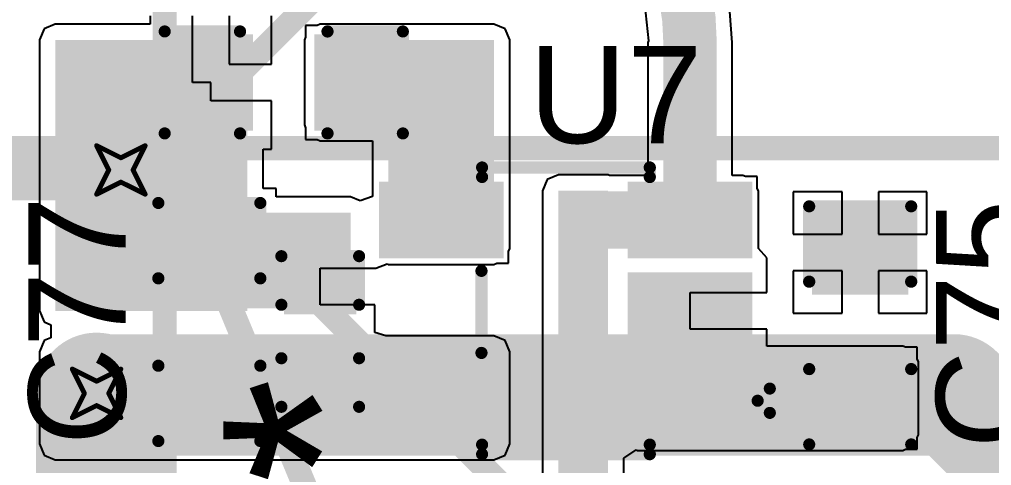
# Model space of a CAD drawing. Header units: millimetres. Extents: x -41 to 155, y -111 to 87.
# Drawn here: x -1.52 to 8.64, y -3.32 to 1.34 of the extents above; entities that cross this region are included whole.
import ezdxf

# ---------------------------------------------------------------- set-up
doc = ezdxf.new("R2010")
doc.units = ezdxf.units.MM
for name, color, linetype in [('BottomLayer', 5, 'Continuous'), ('DrillDrawing', 1, 'Continuous'), ('Mechanical1', 6, 'Continuous'), ('Mechanical2', 216, 'Continuous'), ('TopLayer', 1, 'Continuous'), ('TopOverlay', 2, 'Continuous'), ('TopPaste', 8, 'Continuous'), ('TopSolder', 216, 'Continuous'), ('ViaHoleLayer', 16, 'Continuous')]:
    doc.layers.add(name, color=color, linetype=linetype)
doc.styles.add('Arial', font='', dxfattribs={"height": 0.2})
doc.styles.get('Arial').set_extended_font_data('Arial')

# ---------------------------------------------------------------- blocks, each defined once
blk = doc.blocks.new('SOT_23_5_71')
at = {"layer": 'TopLayer'}
for points in [[(-1.85, 1.25), (-0.75, 1.25), (-0.75, 0.65), (-1.85, 0.65)], [(0.75, 1.25), (1.85, 1.25), (1.85, 0.65), (0.75, 0.65)], [(-1.85, 0.3), (-0.75, 0.3), (-0.75, -0.3), (-1.85, -0.3)], [(-1.85, -0.65), (-0.75, -0.65), (-0.75, -1.25), (-1.85, -1.25)], [(0.75, -0.65), (1.85, -0.65), (1.85, -1.25), (0.75, -1.25)]]:
    blk.add_hatch(color=1, dxfattribs=at).paths.add_polyline_path(points)
at = {"layer": 'TopPaste'}
for points in [[(-1.85, 1.25), (-0.75, 1.25), (-0.75, 0.65), (-1.85, 0.65)], [(0.75, 1.25), (1.85, 1.25), (1.85, 0.65), (0.75, 0.65)], [(-1.85, 0.3), (-0.75, 0.3), (-0.75, -0.3), (-1.85, -0.3)], [(-1.85, -0.65), (-0.75, -0.65), (-0.75, -1.25), (-1.85, -1.25)], [(0.75, -0.65), (1.85, -0.65), (1.85, -1.25), (0.75, -1.25)]]:
    blk.add_hatch(color=8, dxfattribs=at).paths.add_polyline_path(points)
at = {"layer": 'TopSolder'}
for points in [[(-1.952, 1.352), (-0.648, 1.352), (-0.648, 0.548), (-1.952, 0.548)], [(0.648, 1.352), (1.952, 1.352), (1.952, 0.548), (0.648, 0.548)], [(-1.952, 0.402), (-0.648, 0.402), (-0.648, -0.402), (-1.952, -0.402)], [(-1.952, -0.548), (-0.648, -0.548), (-0.648, -1.352), (-1.952, -1.352)], [(0.648, -0.548), (1.952, -0.548), (1.952, -1.352), (0.648, -1.352)]]:
    blk.add_hatch(color=216, dxfattribs=at).paths.add_polyline_path(points)
at = {"layer": 'TopOverlay', "const_width": 0.127}
for points in [[(0.874, 1.499), (-0.879, 1.499)], [(-0.879, 1.499), (-0.879, 1.399)], [(0.874, 1.499), (0.874, 1.399)], [(-2.007, 0.94), (-2.134, 1.067)], [(-2.134, 1.067), (-2.134, 0.813)], [(-2.007, 0.94), (-2.134, 0.813)], [(0.88, 0.44), (0.88, -0.418)], [(-0.879, -1.399), (-0.879, -1.499)], [(0.874, -1.399), (0.874, -1.499)], [(0.874, -1.499), (-0.879, -1.499)]]:
    blk.add_lwpolyline(points, dxfattribs=at)
at = {"layer": 'TopOverlay', "const_width": 0.0635}
for points in [[(-0.911, 1.499, 1), (-0.847, 1.499, 1)], [(-0.911, 1.499, 1), (-0.847, 1.499, 1)], [(0.842, 1.499, 1), (0.905, 1.499, 1)], [(0.842, 1.499, 1), (0.905, 1.499, 1)], [(-0.911, 1.399, 1), (-0.847, 1.399, 1)], [(0.842, 1.399, 1), (0.905, 1.399, 1)], [(-2.165, 1.067, 1), (-2.102, 1.067, 1)], [(-2.165, 1.067, 1), (-2.102, 1.067, 1)], [(-2.038, 0.94, 1), (-1.975, 0.94, 1)], [(-2.038, 0.94, 1), (-1.975, 0.94, 1)], [(-2.165, 0.813, 1), (-2.102, 0.813, 1)], [(-2.165, 0.813, 1), (-2.102, 0.813, 1)], [(0.848, 0.44, 1), (0.912, 0.44, 1)], [(0.848, -0.418, 1), (0.912, -0.418, 1)], [(-0.911, -1.399, 1), (-0.847, -1.399, 1)], [(0.842, -1.399, 1), (0.905, -1.399, 1)], [(-0.911, -1.499, 1), (-0.847, -1.499, 1)], [(-0.911, -1.499, 1), (-0.847, -1.499, 1)], [(0.842, -1.499, 1), (0.905, -1.499, 1)], [(0.842, -1.499, 1), (0.905, -1.499, 1)]]:
    blk.add_lwpolyline(points, format="xyb", close=True, dxfattribs=at)
blk = doc.blocks.new('C___0402_99')
at = {"layer": 'TopLayer'}
for points in [[(-0.699, -0.318), (-0.699, 0.317), (-0.241, 0.317), (-0.241, -0.318)], [(0.241, -0.318), (0.241, 0.317), (0.699, 0.317), (0.699, -0.318)]]:
    blk.add_hatch(color=1, dxfattribs=at).paths.add_polyline_path(points)
at = {"layer": 'TopPaste'}
for points in [[(-0.699, -0.318), (-0.699, 0.317), (-0.241, 0.317), (-0.241, -0.318)], [(0.241, -0.318), (0.241, 0.317), (0.699, 0.317), (0.699, -0.318)]]:
    blk.add_hatch(color=8, dxfattribs=at).paths.add_polyline_path(points)
at = {"layer": 'TopSolder'}
for points in [[(-0.758, -0.377), (-0.758, 0.377), (-0.181, 0.377), (-0.181, -0.377)], [(0.181, -0.377), (0.181, 0.377), (0.758, 0.377), (0.758, -0.377)]]:
    blk.add_hatch(color=216, dxfattribs=at).paths.add_polyline_path(points)
at = {"layer": 'TopOverlay', "const_width": 0.127}
for points in [[(-0.279, 0.406), (-0.787, 0.406)], [(-0.787, -0.406), (-0.787, 0.406)], [(0.787, 0.406), (0.279, 0.406)], [(0.787, -0.406), (0.787, 0.406)], [(-0.279, -0.406), (-0.787, -0.406)], [(0.787, -0.406), (0.279, -0.406)]]:
    blk.add_lwpolyline(points, dxfattribs=at)
at = {"layer": 'TopOverlay', "const_width": 0.0635}
for points in [[(-0.819, 0.406, 1), (-0.756, 0.406, 1)], [(-0.819, 0.406, 1), (-0.756, 0.406, 1)], [(-0.311, 0.406, 1), (-0.248, 0.406, 1)], [(0.248, 0.406, 1), (0.311, 0.406, 1)], [(0.756, 0.406, 1), (0.819, 0.406, 1)], [(0.756, 0.406, 1), (0.819, 0.406, 1)], [(-0.819, -0.406, 1), (-0.756, -0.406, 1)], [(-0.819, -0.406, 1), (-0.756, -0.406, 1)], [(-0.311, -0.406, 1), (-0.248, -0.406, 1)], [(0.248, -0.406, 1), (0.311, -0.406, 1)], [(0.756, -0.406, 1), (0.819, -0.406, 1)], [(0.756, -0.406, 1), (0.819, -0.406, 1)]]:
    blk.add_lwpolyline(points, format="xyb", close=True, dxfattribs=at)
blk = doc.blocks.new('C___0603_100')
at = {"layer": 'TopLayer'}
for points in [[(-0.381, 0.445), (-0.381, -0.445), (-1.143, -0.445), (-1.143, 0.445)], [(1.143, 0.445), (1.143, -0.445), (0.381, -0.445), (0.381, 0.445)]]:
    blk.add_hatch(color=1, dxfattribs=at).paths.add_polyline_path(points)
at = {"layer": 'TopPaste'}
for points in [[(-0.381, 0.445), (-0.381, -0.445), (-1.143, -0.445), (-1.143, 0.445)], [(1.143, 0.445), (1.143, -0.445), (0.381, -0.445), (0.381, 0.445)]]:
    blk.add_hatch(color=8, dxfattribs=at).paths.add_polyline_path(points)
at = {"layer": 'TopSolder'}
for points in [[(-0.321, 0.504), (-0.321, -0.504), (-1.203, -0.504), (-1.203, 0.504)], [(1.203, 0.504), (1.203, -0.504), (0.321, -0.504), (0.321, 0.504)]]:
    blk.add_hatch(color=216, dxfattribs=at).paths.add_polyline_path(points)
at = {"layer": 'TopOverlay', "const_width": 0.127}
for points in [[(-1.245, -0.533), (-1.245, 0.533)], [(-0.457, 0.533), (-1.245, 0.533)], [(1.245, 0.533), (0.457, 0.533)], [(1.245, -0.533), (1.245, 0.533)], [(-0.457, -0.533), (-1.245, -0.533)], [(1.245, -0.533), (0.457, -0.533)]]:
    blk.add_lwpolyline(points, dxfattribs=at)
at = {"layer": 'TopOverlay', "const_width": 0.0635}
for points in [[(-1.276, 0.533, 1), (-1.213, 0.533, 1)], [(-1.276, 0.533, 1), (-1.213, 0.533, 1)], [(-0.489, 0.533, 1), (-0.425, 0.533, 1)], [(0.425, 0.533, 1), (0.489, 0.533, 1)], [(1.213, 0.533, 1), (1.276, 0.533, 1)], [(1.213, 0.533, 1), (1.276, 0.533, 1)], [(-1.276, -0.533, 1), (-1.213, -0.533, 1)], [(-1.276, -0.533, 1), (-1.213, -0.533, 1)], [(-0.489, -0.533, 1), (-0.425, -0.533, 1)], [(0.425, -0.533, 1), (0.489, -0.533, 1)], [(1.213, -0.533, 1), (1.276, -0.533, 1)], [(1.213, -0.533, 1), (1.276, -0.533, 1)]]:
    blk.add_lwpolyline(points, format="xyb", close=True, dxfattribs=at)
blk = doc.blocks.new('C___0603_101')
at = {"layer": 'TopLayer'}
for points in [[(-0.381, 0.445), (-0.381, -0.445), (-1.143, -0.445), (-1.143, 0.445)], [(1.143, 0.445), (1.143, -0.445), (0.381, -0.445), (0.381, 0.445)]]:
    blk.add_hatch(color=1, dxfattribs=at).paths.add_polyline_path(points)
at = {"layer": 'TopPaste'}
for points in [[(-0.381, 0.445), (-0.381, -0.445), (-1.143, -0.445), (-1.143, 0.445)], [(1.143, 0.445), (1.143, -0.445), (0.381, -0.445), (0.381, 0.445)]]:
    blk.add_hatch(color=8, dxfattribs=at).paths.add_polyline_path(points)
at = {"layer": 'TopSolder'}
for points in [[(-0.321, 0.504), (-0.321, -0.504), (-1.203, -0.504), (-1.203, 0.504)], [(1.203, 0.504), (1.203, -0.504), (0.321, -0.504), (0.321, 0.504)]]:
    blk.add_hatch(color=216, dxfattribs=at).paths.add_polyline_path(points)
at = {"layer": 'TopOverlay', "const_width": 0.127}
for points in [[(-1.245, -0.533), (-1.245, 0.533)], [(-1.245, 0.533), (-0.457, 0.533)], [(0.457, 0.533), (1.245, 0.533)], [(1.245, -0.533), (1.245, 0.533)], [(-1.245, -0.533), (-0.457, -0.533)], [(0.457, -0.533), (1.245, -0.533)]]:
    blk.add_lwpolyline(points, dxfattribs=at)
at = {"layer": 'TopOverlay', "const_width": 0.0635}
for points in [[(-1.276, 0.533, 1), (-1.213, 0.533, 1)], [(-1.276, 0.533, 1), (-1.213, 0.533, 1)], [(-0.489, 0.533, 1), (-0.425, 0.533, 1)], [(0.425, 0.533, 1), (0.489, 0.533, 1)], [(1.213, 0.533, 1), (1.276, 0.533, 1)], [(1.213, 0.533, 1), (1.276, 0.533, 1)], [(-1.276, -0.533, 1), (-1.213, -0.533, 1)], [(-1.276, -0.533, 1), (-1.213, -0.533, 1)], [(-0.489, -0.533, 1), (-0.425, -0.533, 1)], [(0.425, -0.533, 1), (0.489, -0.533, 1)], [(1.213, -0.533, 1), (1.276, -0.533, 1)], [(1.213, -0.533, 1), (1.276, -0.533, 1)]]:
    blk.add_lwpolyline(points, format="xyb", close=True, dxfattribs=at)
blk = doc.blocks.new('C___0603_102')
at = {"layer": 'TopLayer'}
for points in [[(-0.381, 0.445), (-0.381, -0.445), (-1.143, -0.445), (-1.143, 0.445)], [(1.143, 0.445), (1.143, -0.445), (0.381, -0.445), (0.381, 0.445)]]:
    blk.add_hatch(color=1, dxfattribs=at).paths.add_polyline_path(points)
at = {"layer": 'TopPaste'}
for points in [[(-0.381, 0.445), (-0.381, -0.445), (-1.143, -0.445), (-1.143, 0.445)], [(1.143, 0.445), (1.143, -0.445), (0.381, -0.445), (0.381, 0.445)]]:
    blk.add_hatch(color=8, dxfattribs=at).paths.add_polyline_path(points)
at = {"layer": 'TopSolder'}
for points in [[(-0.321, 0.504), (-0.321, -0.504), (-1.203, -0.504), (-1.203, 0.504)], [(1.203, 0.504), (1.203, -0.504), (0.321, -0.504), (0.321, 0.504)]]:
    blk.add_hatch(color=216, dxfattribs=at).paths.add_polyline_path(points)
at = {"layer": 'TopOverlay', "const_width": 0.127}
for points in [[(-1.245, -0.533), (-1.245, 0.533)], [(-0.457, 0.533), (-1.245, 0.533)], [(1.245, 0.533), (0.457, 0.533)], [(1.245, -0.533), (1.245, 0.533)], [(-0.457, -0.533), (-1.245, -0.533)], [(1.245, -0.533), (0.457, -0.533)]]:
    blk.add_lwpolyline(points, dxfattribs=at)
at = {"layer": 'TopOverlay', "const_width": 0.0635}
for points in [[(-1.276, 0.533, 1), (-1.213, 0.533, 1)], [(-1.276, 0.533, 1), (-1.213, 0.533, 1)], [(-0.489, 0.533, 1), (-0.425, 0.533, 1)], [(0.425, 0.533, 1), (0.489, 0.533, 1)], [(1.213, 0.533, 1), (1.276, 0.533, 1)], [(1.213, 0.533, 1), (1.276, 0.533, 1)], [(-1.276, -0.533, 1), (-1.213, -0.533, 1)], [(-1.276, -0.533, 1), (-1.213, -0.533, 1)], [(-0.489, -0.533, 1), (-0.425, -0.533, 1)], [(0.425, -0.533, 1), (0.489, -0.533, 1)], [(1.213, -0.533, 1), (1.276, -0.533, 1)], [(1.213, -0.533, 1), (1.276, -0.533, 1)]]:
    blk.add_lwpolyline(points, format="xyb", close=True, dxfattribs=at)

msp = doc.modelspace()

# ---------------------------------------------------------------- hatches: boundary and pattern name
at = {"layer": 'BottomLayer'}
h = msp.add_hatch(color=5, dxfattribs=at)
edge = h.paths.add_edge_path()
edge.add_arc((-0.457, -0.229), 0.3, 0, 360)
h = msp.add_hatch(color=5, dxfattribs=at)
edge = h.paths.add_edge_path()
edge.add_arc((-0.711, -2.565), 0.3, 0, 360)
at = {"layer": 'TopLayer'}
for points in [[(-1.143, -1.702), (0.864, -1.702), (0.864, 1.13), (-1.143, 1.13)], [(1.626, 0.241), (3.441, 0.241), (3.441, 1.13), (1.626, 1.13)], [(2.337, -1.052), (3.441, -1.052), (3.441, 1.13), (2.337, 1.13)], [(4.115, -7.299), (4.635, -7.299), (4.635, -0.446), (4.115, -0.446)], [(4.115, -1.052), (6.041, -1.052), (6.041, -0.452), (4.115, -0.452)], [(0.023, -1.676), (1.943, -1.676), (1.943, -0.676), (0.023, -0.676)], [(-1.143, -3.094), (3.441, -3.094), (3.441, -2.129), (-1.143, -2.129)], [(4.941, -2.997), (7.713, -2.997), (7.713, -2.235), (4.941, -2.235)], [(4.115, -2.952), (6.041, -2.952), (6.041, -2.352), (4.115, -2.352)]]:
    msp.add_hatch(color=1, dxfattribs=at).paths.add_polyline_path(points)
h = msp.add_hatch(color=1, dxfattribs=at)
edge = h.paths.add_edge_path()
edge.add_arc((-0.457, -0.229), 0.3, 0, 360)
h = msp.add_hatch(color=1, dxfattribs=at)
edge = h.paths.add_edge_path()
edge.add_arc((-0.711, -2.565), 0.3, 0, 360)
at = {"layer": 'ViaHoleLayer'}
h = msp.add_hatch(color=16, dxfattribs=at)
edge = h.paths.add_edge_path()
edge.add_arc((-0.457, -0.229), 0.15, 0, 360)
h = msp.add_hatch(color=16, dxfattribs=at)
edge = h.paths.add_edge_path()
edge.add_arc((-0.711, -2.565), 0.15, 0, 360)

# ---------------------------------------------------------------- linework, layer by layer
at = {"layer": 'BottomLayer'}
for points, const_width in [([(-3.32, -0.229), (-0.457, -0.229)], 0.635), ([(-0.711, -5.124), (-0.711, -2.565)], 1.27), ([(-0.711, -2.581), (8.251, -2.581)], 1.27), ([(8.251, -2.581), (9.57, -3.9)], 1.27)]:
    msp.add_lwpolyline(points, dxfattribs=dict(at, const_width=const_width))
for points, const_width in [([(-0.616, -0.229, 1), (-0.298, -0.229, 1)], 0.318), ([(-1.029, -2.565, 1), (-0.394, -2.565, 1)], 0.635), ([(-1.029, -2.581, 1), (-0.394, -2.581, 1)], 0.635), ([(7.933, -2.581, 1), (8.568, -2.581, 1)], 0.635), ([(7.933, -2.581, 1), (8.568, -2.581, 1)], 0.635)]:
    msp.add_lwpolyline(points, format="xyb", close=True, dxfattribs=dict(at, const_width=const_width))
at = {"layer": 'DrillDrawing', "const_width": 0.0508}
for points in [[(-0.711, 0.025), (-0.457, -0.102)], [(-0.711, 0.025), (-0.584, -0.229)], [(-0.457, -0.102), (-0.203, 0.025)], [(-0.33, -0.229), (-0.203, 0.025)], [(-0.711, -0.483), (-0.584, -0.229)], [(-0.33, -0.229), (-0.203, -0.483)], [(-0.711, -0.483), (-0.457, -0.356)], [(-0.457, -0.356), (-0.203, -0.483)], [(-0.965, -2.311), (-0.711, -2.438)], [(-0.965, -2.311), (-0.838, -2.565)], [(-0.711, -2.438), (-0.457, -2.311)], [(-0.584, -2.565), (-0.457, -2.311)], [(-0.965, -2.819), (-0.838, -2.565)], [(-0.584, -2.565), (-0.457, -2.819)], [(-0.965, -2.819), (-0.711, -2.692)], [(-0.711, -2.692), (-0.457, -2.819)]]:
    msp.add_lwpolyline(points, dxfattribs=at)
at = {"layer": 'DrillDrawing', "const_width": 0.0254}
for points in [[(-0.724, 0.025, 1), (-0.699, 0.025, 1)], [(-0.724, 0.025, 1), (-0.699, 0.025, 1)], [(-0.216, 0.025, 1), (-0.191, 0.025, 1)], [(-0.216, 0.025, 1), (-0.191, 0.025, 1)], [(-0.47, -0.102, 1), (-0.445, -0.102, 1)], [(-0.47, -0.102, 1), (-0.445, -0.102, 1)], [(-0.597, -0.229, 1), (-0.571, -0.229, 1)], [(-0.597, -0.229, 1), (-0.571, -0.229, 1)], [(-0.343, -0.229, 1), (-0.318, -0.229, 1)], [(-0.343, -0.229, 1), (-0.318, -0.229, 1)], [(-0.47, -0.356, 1), (-0.445, -0.356, 1)], [(-0.47, -0.356, 1), (-0.445, -0.356, 1)], [(-0.724, -0.483, 1), (-0.699, -0.483, 1)], [(-0.724, -0.483, 1), (-0.699, -0.483, 1)], [(-0.216, -0.483, 1), (-0.191, -0.483, 1)], [(-0.216, -0.483, 1), (-0.191, -0.483, 1)], [(-0.978, -2.311, 1), (-0.952, -2.311, 1)], [(-0.978, -2.311, 1), (-0.952, -2.311, 1)], [(-0.47, -2.311, 1), (-0.445, -2.311, 1)], [(-0.47, -2.311, 1), (-0.445, -2.311, 1)], [(-0.724, -2.438, 1), (-0.699, -2.438, 1)], [(-0.724, -2.438, 1), (-0.699, -2.438, 1)], [(-0.851, -2.565, 1), (-0.826, -2.565, 1)], [(-0.851, -2.565, 1), (-0.826, -2.565, 1)], [(-0.597, -2.565, 1), (-0.571, -2.565, 1)], [(-0.597, -2.565, 1), (-0.571, -2.565, 1)], [(-0.724, -2.692, 1), (-0.699, -2.692, 1)], [(-0.724, -2.692, 1), (-0.699, -2.692, 1)], [(-0.978, -2.819, 1), (-0.952, -2.819, 1)], [(-0.978, -2.819, 1), (-0.952, -2.819, 1)], [(-0.47, -2.819, 1), (-0.445, -2.819, 1)], [(-0.47, -2.819, 1), (-0.445, -2.819, 1)]]:
    msp.add_lwpolyline(points, format="xyb", close=True, dxfattribs=at)
at = {"layer": 'Mechanical1', "const_width": 0.254}
for points in [[(0, -38.024), (0, 38)], [(0, 0), (27.457, 27.457)], [(-38.024, 0), (38, 0)], [(-0.007, 0.006), (14.598, -35.141)], [(0, 0), (27.457, -27.457)]]:
    msp.add_lwpolyline(points, dxfattribs=at)
msp.add_lwpolyline([(-26.733, 19.828, -3.064051), (-27.016, -19.427)], format="xyb", dxfattribs=at)
at = {"layer": 'Mechanical1', "const_width": 0.127}
for points in [[(-0.071, 0.006, 1), (0.056, 0.006, 1)], [(-0.064, 0, 1), (0.064, 0, 1)], [(-0.064, 0, 1), (0.064, 0, 1)]]:
    msp.add_lwpolyline(points, format="xyb", close=True, dxfattribs=at)
at = {"layer": 'Mechanical2', "const_width": 0.254}
msp.add_lwpolyline([(-27.773, 19.435, -3.216016), (-28.067, -19.008)], format="xyb", dxfattribs=at)
at = {"layer": 'TopLayer'}
for p, q in [((5.932, 1.102), (5.895, 1.569)), ((5.016, 1.513), (5.055, 1.122)), ((-0.152, 1.384), (-0.152, 1.295)), ((0.292, 0.686), (0.292, 1.384)), ((0.673, 1.384), (0.673, 0.876)), ((1.118, 0.876), (1.118, 1.384)), ((-1.26, 1.247), (-1.308, 1.13)), ((-1.143, 1.295), (-1.26, 1.247)), ((-0.152, 1.295), (-1.143, 1.295)), ((1.595, 1.283), (1.473, 1.283)), ((1.473, 1.283), (1.473, 1.161)), ((1.626, 1.295), (1.595, 1.283)), ((3.441, 1.295), (1.626, 1.295)), ((3.558, 1.247), (3.441, 1.295)), ((3.606, 1.13), (3.558, 1.247)), ((-1.308, 1.13), (-1.308, -1.702)), ((1.473, 1.161), (1.461, 1.13)), ((1.461, 1.13), (1.461, 0.241)), ((3.606, -1.052), (3.606, 1.13)), ((5.055, 1.122), (5.051, 1.102)), ((5.051, 1.102), (5.051, -0.287)), ((5.931, -0.287), (5.931, 1.102)), ((5.931, 1.102), (5.932, 1.102)), ((0.673, 0.876), (1.118, 0.876)), ((0.483, 0.686), (0.292, 0.686)), ((0.483, 0.495), (0.483, 0.686)), ((1.118, 0.495), (0.483, 0.495)), ((1.118, -0.013), (1.118, 0.495)), ((1.461, 0.241), (1.473, 0.211)), ((1.473, 0.211), (1.473, 0.089)), ((1.473, 0.089), (1.595, 0.089)), ((1.595, 0.089), (1.626, 0.076)), ((1.626, 0.076), (2.172, 0.076)), ((2.172, 0.076), (2.172, -0.505)), ((1.029, -0.422), (1.029, -0.013)), ((1.029, -0.013), (1.118, -0.013)), ((4.115, -0.281), (3.998, -0.33)), ((4.635, -0.281), (4.115, -0.281)), ((4.648, -0.287), (4.635, -0.281)), ((5.051, -0.287), (4.648, -0.287)), ((6.041, -0.287), (5.931, -0.287)), ((6.071, -0.299), (6.041, -0.287)), ((6.193, -0.299), (6.071, -0.299)), ((6.193, -0.421), (6.193, -0.299)), ((3.998, -0.33), (3.95, -0.446)), ((1.166, -0.422), (1.029, -0.422)), ((1.166, -0.511), (1.166, -0.422)), ((2.172, -0.505), (2.045, -0.553)), ((3.95, -0.446), (3.95, -1.052)), ((6.206, -0.452), (6.193, -0.421)), ((6.206, -1.052), (6.206, -0.452)), ((7.079, -0.457), (6.57, -0.457)), ((6.57, -0.457), (6.57, -0.902)), ((7.079, -0.902), (7.079, -0.457)), ((7.967, -0.457), (7.46, -0.457)), ((7.46, -0.457), (7.46, -0.902)), ((7.967, -0.902), (7.967, -0.457)), ((1.943, -0.511), (1.166, -0.511)), ((2.045, -0.553), (1.943, -0.511)), ((6.57, -0.902), (7.079, -0.902)), ((7.46, -0.902), (7.967, -0.902)), ((3.593, -1.082), (3.606, -1.052)), ((3.593, -1.204), (3.593, -1.082)), ((3.95, -1.052), (3.95, -2.352)), ((6.294, -1.148), (6.206, -1.052)), ((2.206, -1.257), (2.324, -1.211)), ((2.324, -1.211), (2.337, -1.217)), ((2.337, -1.217), (3.441, -1.217)), ((3.441, -1.217), (3.471, -1.204)), ((3.471, -1.204), (3.593, -1.204)), ((6.295, -1.148), (6.294, -1.148)), ((6.295, -1.511), (6.295, -1.148)), ((1.626, -1.638), (1.626, -1.257)), ((1.626, -1.257), (2.206, -1.257)), ((7.079, -1.283), (6.57, -1.283)), ((6.57, -1.283), (6.57, -1.727)), ((7.079, -1.727), (7.079, -1.283)), ((7.967, -1.283), (7.46, -1.283)), ((7.46, -1.283), (7.46, -1.727)), ((7.967, -1.727), (7.967, -1.283)), ((5.491, -1.892), (5.491, -1.511)), ((5.491, -1.511), (6.295, -1.511)), ((-1.308, -1.702), (-1.26, -1.818)), ((2.197, -1.638), (1.626, -1.638)), ((2.197, -1.837), (2.197, -1.638)), ((-1.26, -1.818), (-1.191, -1.847)), ((6.57, -1.727), (7.079, -1.727)), ((7.46, -1.727), (7.967, -1.727)), ((-1.191, -1.847), (-1.191, -1.984)), ((2.197, -1.93), (2.197, -1.837)), ((6.295, -1.892), (5.491, -1.892)), ((6.295, -2.07), (6.295, -1.892)), ((-1.26, -2.012), (-1.308, -2.129)), ((-1.191, -1.984), (-1.26, -2.012)), ((2.31, -1.964), (2.197, -1.93)), ((3.441, -1.964), (2.31, -1.964)), ((3.558, -2.012), (3.441, -1.964)), ((3.606, -2.129), (3.558, -2.012)), ((-1.308, -2.129), (-1.308, -3.094)), ((3.606, -3.094), (3.606, -2.129)), ((7.713, -2.07), (6.295, -2.07)), ((7.744, -2.083), (7.713, -2.07)), ((7.866, -2.083), (7.744, -2.083)), ((7.866, -2.205), (7.866, -2.083)), ((7.878, -2.235), (7.866, -2.205)), ((7.878, -2.997), (7.878, -2.235)), ((3.95, -2.352), (3.95, -2.952)), ((3.95, -2.952), (3.95, -6.537)), ((7.866, -3.028), (7.878, -2.997)), ((7.866, -3.15), (7.866, -3.028)), ((-1.308, -3.094), (-1.26, -3.21)), ((3.558, -3.21), (3.606, -3.094)), ((-1.26, -3.21), (-1.143, -3.259)), ((3.441, -3.259), (3.558, -3.21)), ((4.8, -3.241), (4.927, -3.156)), ((4.8, -4.759), (4.8, -3.241)), ((4.927, -3.156), (4.941, -3.162)), ((4.941, -3.162), (7.713, -3.162)), ((7.713, -3.162), (7.744, -3.15)), ((7.744, -3.15), (7.866, -3.15)), ((-1.143, -3.259), (3.441, -3.259))]:
    msp.add_line(p, q, dxfattribs=at)
at = {"layer": 'TopLayer', "const_width": 0.559}
for points in [[(4.747, 2.898, -0.198912), (5.491, 1.102)], [(7.355, -2.652, -0.198912), (7.269, -2.616)]]:
    msp.add_lwpolyline(points, format="xyb", dxfattribs=at)
msp.add_lwpolyline([(5.491, -0.752), (5.491, 1.102)], dxfattribs=at)
at = {"layer": 'TopLayer', "const_width": 0.279}
for points in [[(5.351, 1.102, 1), (5.631, 1.102, 1)], [(5.351, 1.102, 1), (5.631, 1.102, 1)], [(5.351, -0.752, 1), (5.631, -0.752, 1)], [(7.129, -2.616, 1), (7.409, -2.616, 1)], [(7.215, -2.652, 1), (7.495, -2.652, 1)]]:
    msp.add_lwpolyline(points, format="xyb", close=True, dxfattribs=at)

# ---------------------------------------------------------------- block references
msp.add_blockref('C___0603_101', (1.245, 0.686))
for name, p, rotation in [('SOT_23_5_71', (4.191, -1.702), 180), ('C___0603_100', (0.467, -1.819), 270), ('C___0603_102', (7.269, -1.854), 270), ('C___0402_99', (1.626, -1.918), 270)]:
    msp.add_blockref(name, p, dxfattribs=dict(rotation=rotation))

# ---------------------------------------------------------------- texts
at = {"layer": 'TopOverlay', "style": 'Arial'}
msp.add_text('U7', height=1.016, dxfattribs=at).set_placement((3.806, 0.051))
for s, height, p in [('C77', 1.016, (-0.407, -3.107)), ('C75', 1.016, (9.077, -3.142)), ('*', 2.032, (2.644, -3.508))]:
    msp.add_text(s, height=height, rotation=90, dxfattribs=at).set_placement(p)

doc.saveas('drawing.dxf')
